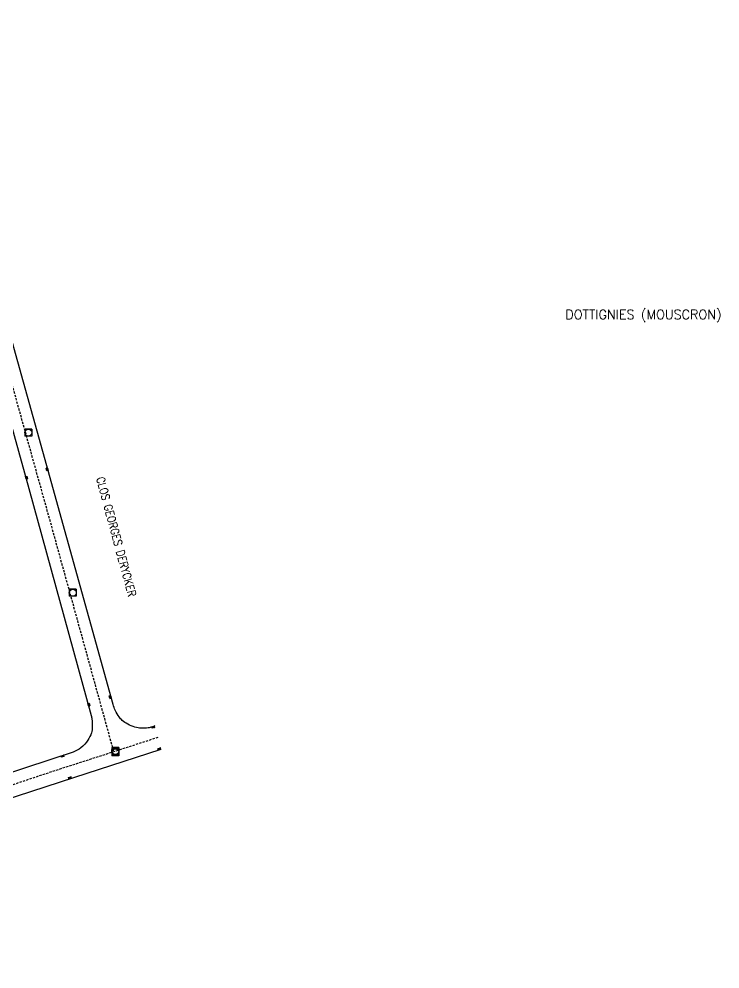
# Model space of a CAD drawing. Header units: millimetres. Extents: x 75999 to 76986, y 158000 to 158837.
# Drawn here: x 76335.7 to 76486.1, y 158346.6 to 158550.3 of the extents above; entities that cross this region are included whole.
import ezdxf
from ezdxf.enums import TextEntityAlignment as Align

# ---------------------------------------------------------------- set-up
doc = ezdxf.new("R2010")
doc.units = ezdxf.units.MM
doc.linetypes.add('DASHED', pattern=[0.75, 0.5, -0.25])
doc.layers.get('0').update_dxf_attribs({"linetype": 'CONTINUOUS'})
for name, color, linetype in [('W0001', 6, 'DASHED'), ('W0008', 7, 'CONTINUOUS'), ('W0400', 7, 'CONTINUOUS'), ('W0420', 7, 'CONTINUOUS'), ('W0980', 7, 'CONTINUOUS'), ('W0989', 7, 'CONTINUOUS')]:
    doc.layers.add(name, color=color, linetype=linetype)
doc.styles.get("Standard").update_dxf_attribs({"font": 'romans.shx', "width": 0.85})

# ---------------------------------------------------------------- blocks, each defined once
blk = doc.blocks.new('T420')
for p, q in [((0.75, 0.75), (-0.75, 0.75)), ((-0.75, 0.75), (-0.75, -0.75)), ((0.75, 0.75), (0.75, -0.75)), ((0.75, -0.75), (-0.75, -0.75))]:
    blk.add_line(p, q)
blk.add_ellipse((0, 0), major_axis=(-0.53, 0.53), ratio=1, start_param=3.926991, end_param=10.210176)
blk = doc.blocks.new('T400')
for p, q in [((-0.15, 0.3), (0.15, 0.3)), ((-0.15, -0.25), (-0.15, 0.3)), ((-0.15, 0.15), (0.15, 0.15)), ((-0.15, 0), (0.15, 0)), ((0.15, 0.3), (0.15, -0.25)), ((-0.15, -0.15), (0.15, -0.15)), ((-0.15, -0.25), (-0.15, -0.3)), ((-0.15, -0.3), (0.15, -0.3)), ((0.15, -0.3), (0.15, -0.25))]:
    blk.add_line(p, q)

msp = doc.modelspace()

# ---------------------------------------------------------------- linework, layer by layer
at = {"layer": 'W0001', "flags": 128}
for points in [[(76288.93, 158550.28), (76290.34, 158546.1), (76292.24, 158541.5), (76293.42, 158538.22), (76295.05, 158534.9), (76296.75, 158532.13), (76301.91, 158526.16), (76322.74, 158502.01), (76324.36, 158500.13), (76325.89, 158498.21), (76326.95, 158496.38), (76327.79, 158494.93), (76328.08, 158493.81), (76328.43, 158492.56), (76329.79, 158487.7), (76342.38, 158442.52), (76356.01, 158393.12)], [(76365.52, 158396.2), (76343.38, 158389.05), (76306.84, 158376.9), (76303.57, 158375.94), (76300.35, 158374.54), (76296.47, 158372.29), (76276.61, 158362.22), (76260.57, 158353.72)]]:
    msp.add_lwpolyline(points, dxfattribs=at)
at = {"layer": 'W0008', "flags": 128}
for points in [[(76326.53, 158501.54, 0.000118), (76306.98, 158524.21, 0.000163)], [(76364.86, 158398.68), (76364.2, 158398.45, -0.057493), (76363.43, 158398.27, -0.030114), (76361.92, 158398.2, -0.070302), (76360.58, 158398.41, -0.056691), (76359.03, 158399.07, -0.045719), (76357.87, 158399.88, -0.065197), (76357.21, 158400.61, -0.037875), (76356.36, 158402.03, -0.046953), (76355.89, 158403.28), (76340.86, 158457.55), (76330.05, 158496, 0.029276)], [(76325.74, 158492.96), (76337.79, 158449.58), (76351.2, 158400.92, -0.041874), (76351.34, 158400.15, -0.020216), (76351.44, 158398.52, -0.08438), (76351.25, 158397.19, -0.066013), (76350.5, 158395.65, -0.078484), (76349.01, 158393.99, -0.090263), (76347.3, 158393.07), (76321.36, 158384.54)], [(76267.13, 158346.55, -0.052107), (76266.49, 158348.1, -0.066159), (76266.29, 158349.4, -0.038106), (76266.39, 158351.28, -0.066026), (76266.67, 158352.34, -0.08921), (76267.97, 158354.35, -0.084863), (76269.97, 158355.87), (76272.03, 158356.95), (76300.98, 158371.99, -0.007456), (76302.26, 158372.63, -0.013857), (76302.96, 158372.94, -0.014328), (76303.83, 158373.27, -0.003877), (76307.09, 158374.38), (76323.02, 158379.68), (76347.48, 158387.65), (76366.18, 158393.71)]]:
    msp.add_lwpolyline(points, format="xyb", dxfattribs=at)

# ---------------------------------------------------------------- block references
at = {"layer": 'W0400'}
for p, rotation in [((76341.78, 158453.69), 195.4775920137446), ((76337.3, 158451.93), 15.53299655454712), ((76355.28, 158404.91), 15.47759201369986), ((76350.71, 158403.24), 15.4003811026345), ((76364.53, 158398.41), 109.4241179924837), ((76365.82, 158393.75), 107.9498520441447), ((76345.1, 158392.19), 108.1957069480708), ((76346.66, 158387.54), 108.0594527539618)]:
    msp.add_blockref('T400', p, dxfattribs=dict(at, rotation=rotation))
at = {"layer": 'W0420'}
for p in [(76337.71, 158461.59), (76347.26, 158427.23), (76356.35, 158393.32), (76356.4, 158393.02)]:
    msp.add_blockref('T420', p, dxfattribs=at)

# ---------------------------------------------------------------- texts
at = {"layer": 'W0980'}
msp.add_text('DOTTIGNIES (MOUSCRON)', height=2, dxfattribs=at).set_placement((76469.68, 158486.77), align=Align.MIDDLE)
at = {"layer": 'W0989', "width": 0.85}
msp.add_text('CLOS GEORGES DERYCKER', height=1.75, rotation=285.1769, dxfattribs=at).set_placement((76352.27, 158451.82))

doc.saveas('drawing.dxf')
